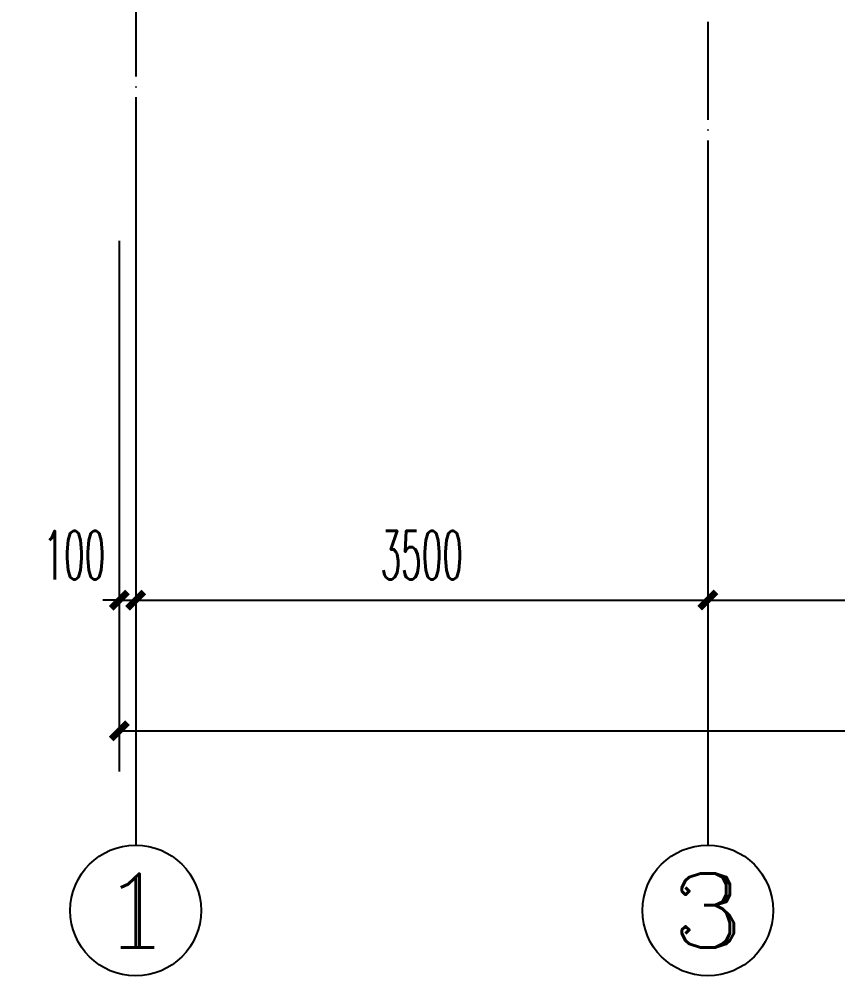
# Model space of a CAD drawing. Extents: x 27938 to 1507990, y 110129 to 923079.
# Drawn here: x 827204 to 832212, y 357024 to 362880 of the extents above; entities that cross this region are included whole.
import ezdxf
from ezdxf.enums import TextEntityAlignment as Align

# ---------------------------------------------------------------- set-up
doc = ezdxf.new("R2010")
doc.units = 0
doc.header["$LTSCALE"] = 1000
doc.header["$MEASUREMENT"] = 0
doc.linetypes.add('DOTE', pattern=[2.42, 2, -0.2, 0.02, -0.2])
for name, color, linetype in [('AXIS', 3, 'Continuous'), ('AXIS_TEXT', 7, 'Continuous'), ('DOTE', 1, 'Continuous')]:
    doc.layers.add(name, color=color, linetype=linetype)
doc.styles.add('_TCH_AXIS', font='COMPLEX', dxfattribs={"bigfont": 'GBCBIG'})
doc.styles.add('_TCH_DIM_T3', font='SIMPLEX.shx', dxfattribs={"width": 0.494118, "bigfont": 'GBCBIG.shx'})
doc.styles.add('COMPLEX', font='COMPLEX')
doc.dimstyles.new('_TCH_ARCH&&100', dxfattribs={"dimtxt": 297.5, "dimasz": 100, "dimexe": 250, "dimexo": 300, "dimgap": 126.25, "dimtad": 1, "dimdec": 0, "dimzin": 0, "dimdsep": 46, "dimtxsty": '_TCH_DIM_T3', "dimblk": 'ARCHTICK', "dimcen": 0.09, "dimclrt": 4, "dimazin": 2, "dimtfac": 1, "dimtdec": 0, "dimtix": 1, "dimtmove": 2, "dimatfit": 3, "dimfxl": 100, "dimtolj": 1, "dimtzin": 0, "dimarcsym": 0})

# ---------------------------------------------------------------- blocks, each defined once
blk = doc.blocks.new('GDGDGDSDA')
at = {"layer": 'DOTE', "color": 0, "linetype": 'DOTE', "ltscale": 0.3}
for p, q in [((419334.8, 376108.3), (419334.8, 359558.3)), ((422834.8, 367858.3), (422834.8, 359558.3))]:
    blk.add_line(p, q, dxfattribs=at)
blk = doc.blocks.new('_ArchTick')
at = {"color": 0, "linetype": 'ByBlock', "const_width": 0.4}
blk.add_lwpolyline([(-0.5, -0.5), (0.5, 0.5)], dxfattribs=at)
blk = doc.blocks.new('*D1104')
at = {"layer": 'AXIS', "color": 0, "lineweight": -2}
for p, q in [((827816.6, 361523.7), (827816.6, 359073.7)), ((827916.6, 361523.7), (827916.6, 359073.7)), ((827816.6, 359323.7), (827716.6, 359323.7)), ((827816.6, 359323.7), (827916.6, 359323.7)), ((827916.6, 359323.7), (828016.6, 359323.7))]:
    blk.add_line(p, q, dxfattribs=at)
at = {"layer": 'Defpoints', "color": 0}
for p in [(827816.6, 361823.7), (827916.6, 361823.7), (827916.6, 359323.7)]:
    blk.add_point(p, dxfattribs=at)
at = {"layer": 'AXIS', "color": 0, "lineweight": -2, "xscale": 100, "yscale": 100, "zscale": 100}
blk.add_blockref('_ArchTick', (827816.6, 359323.7), dxfattribs=at)
at = {"layer": 'AXIS', "color": 0, "lineweight": -2, "xscale": 100, "yscale": 100, "zscale": 100, "rotation": 180}
blk.add_blockref('_ArchTick', (827916.6, 359323.7), dxfattribs=at)
at = {"layer": 'AXIS', "color": 4, "insert": (827541.6, 359598.7), "char_height": 297.5, "attachment_point": 5, "style": '_TCH_DIM_T3'}
blk.add_mtext('\\A1;100', dxfattribs=at)
blk = doc.blocks.new('*D1105')
at = {"layer": 'AXIS', "color": 0, "lineweight": -2}
for p, q in [((827916.6, 361523.7), (827916.6, 359073.7)), ((831416.6, 361523.7), (831416.6, 359073.7)), ((827916.6, 359323.7), (831416.6, 359323.7))]:
    blk.add_line(p, q, dxfattribs=at)
at = {"layer": 'Defpoints', "color": 0}
for p in [(827916.6, 361823.7), (831416.6, 361823.7), (831416.6, 359323.7)]:
    blk.add_point(p, dxfattribs=at)
at = {"layer": 'AXIS', "color": 0, "lineweight": -2, "xscale": 100, "yscale": 100, "zscale": 100, "rotation": 180}
blk.add_blockref('_ArchTick', (827916.6, 359323.7), dxfattribs=at)
at = {"layer": 'AXIS', "color": 0, "lineweight": -2, "xscale": 100, "yscale": 100, "zscale": 100}
blk.add_blockref('_ArchTick', (831416.6, 359323.7), dxfattribs=at)
at = {"layer": 'AXIS', "color": 4, "insert": (829666.6, 359598.7), "char_height": 297.5, "attachment_point": 5, "style": '_TCH_DIM_T3'}
blk.add_mtext('\\A1;3500', dxfattribs=at)
blk = doc.blocks.new('*D1106')
at = {"layer": 'AXIS', "color": 0, "lineweight": -2}
for p, q in [((831416.6, 361523.7), (831416.6, 359073.7)), ((837216.6, 361523.7), (837216.6, 359073.7)), ((831416.6, 359323.7), (837216.6, 359323.7))]:
    blk.add_line(p, q, dxfattribs=at)
at = {"layer": 'Defpoints', "color": 0}
for p in [(831416.6, 361823.7), (837216.6, 361823.7), (837216.6, 359323.7)]:
    blk.add_point(p, dxfattribs=at)
at = {"layer": 'AXIS', "color": 0, "lineweight": -2, "xscale": 100, "yscale": 100, "zscale": 100, "rotation": 180}
blk.add_blockref('_ArchTick', (831416.6, 359323.7), dxfattribs=at)
at = {"layer": 'AXIS', "color": 0, "lineweight": -2, "xscale": 100, "yscale": 100, "zscale": 100}
blk.add_blockref('_ArchTick', (837216.6, 359323.7), dxfattribs=at)
at = {"layer": 'AXIS', "color": 4, "insert": (834316.6, 359598.7), "char_height": 297.5, "attachment_point": 5, "style": '_TCH_DIM_T3'}
blk.add_mtext('\\A1;5800', dxfattribs=at)
blk = doc.blocks.new('*D1111')
at = {"layer": 'AXIS', "color": 0, "lineweight": -2}
for p, q in [((827816.6, 361523.7), (827816.6, 358273.7)), ((878016.6, 361523.7), (878016.6, 358273.7)), ((827816.6, 358523.7), (878016.6, 358523.7))]:
    blk.add_line(p, q, dxfattribs=at)
at = {"layer": 'Defpoints', "color": 0}
for p in [(827816.6, 361823.7), (878016.6, 361823.7), (878016.6, 358523.7)]:
    blk.add_point(p, dxfattribs=at)
at = {"layer": 'AXIS', "color": 0, "lineweight": -2, "xscale": 100, "yscale": 100, "zscale": 100, "rotation": 180}
blk.add_blockref('_ArchTick', (827816.6, 358523.7), dxfattribs=at)
at = {"layer": 'AXIS', "color": 0, "lineweight": -2, "xscale": 100, "yscale": 100, "zscale": 100}
blk.add_blockref('_ArchTick', (878016.6, 358523.7), dxfattribs=at)
at = {"layer": 'AXIS', "color": 4, "insert": (852916.6, 358798.7), "char_height": 297.5, "attachment_point": 5, "style": '_TCH_DIM_T3'}
blk.add_mtext('\\A1;50200', dxfattribs=at)
blk = doc.blocks.new('_AXISO')
at = {"color": 0}
blk.add_circle((0, 0), 0.5, dxfattribs=at)
at = {"layer": 'AXIS_TEXT', "color": 0, "style": 'COMPLEX', "width": 1.041667}
blk.add_attdef('A', text='', height=0.56, dxfattribs=at).set_placement((-0.25, -0.28), (0.25, -0.28), align=Align.FIT)

msp = doc.modelspace()

# ---------------------------------------------------------------- linework, layer by layer
at = {"layer": 'AXIS', "color": 8}
for p, q in [((827916.6, 361823.7), (827916.6, 357823.7)), ((831416.6, 361823.7), (831416.6, 357823.7))]:
    msp.add_line(p, q, dxfattribs=at)

# ---------------------------------------------------------------- block references
ref = msp.add_blockref('_AXISO', (827916.6, 357423.7), dxfattribs=dict(at, xscale=800, yscale=800, zscale=800))
ref.add_attrib('A', '1', dxfattribs={"layer": 'AXIS_TEXT', "color": 8, "ltscale": 0.5, "height": 452.5, "style": '_TCH_AXIS', "width": 2.333333}).set_placement((827690.3, 357197.5), (828142.9, 357197.5), align=Align.FIT)
ref = msp.add_blockref('_AXISO', (831416.6, 357423.7), dxfattribs=dict(at, xscale=800, yscale=800, zscale=800))
ref.add_attrib('A', '3', dxfattribs={"layer": 'AXIS_TEXT', "color": 8, "ltscale": 0.5, "height": 452.5, "style": '_TCH_AXIS', "width": 1.5}).set_placement((831190.3, 357197.5), (831642.9, 357197.5), align=Align.FIT)
at = {"layer": 'DOTE', "color": 169}
msp.add_blockref('GDGDGDSDA', (408581.8, 2265.4), dxfattribs=at)

# ---------------------------------------------------------------- dimensions: what is measured, and where the dimension line sits
at = {"layer": 'AXIS', "color": 8}
dim = msp.add_linear_dim(base=(827916.6, 359323.7), p1=(827816.6, 361823.7), p2=(827916.6, 361823.7), angle=0, dimstyle='_TCH_ARCH&&100', dxfattribs=at)
dim.commit()
dim.dimension.update_dxf_attribs({"geometry": '*D1104', "text_midpoint": (827541.6, 359598.7), "dimtype": 129})
for p1, p2, distance, picture, middle in [((827816.6, 361823.7), (878016.6, 361823.7), -3300, '*D1111', (852916.6, 358798.7)), ((827916.6, 361823.7), (831416.6, 361823.7), -2500, '*D1105', (829666.6, 359598.7)), ((831416.6, 361823.7), (837216.6, 361823.7), -2500, '*D1106', (834316.6, 359598.7))]:
    dim = msp.add_aligned_dim(p1=p1, p2=p2, distance=distance, dimstyle='_TCH_ARCH&&100', dxfattribs=at)
    dim.commit()
    dim.dimension.update_dxf_attribs({"geometry": picture, "text_midpoint": middle})

doc.saveas('drawing.dxf')
